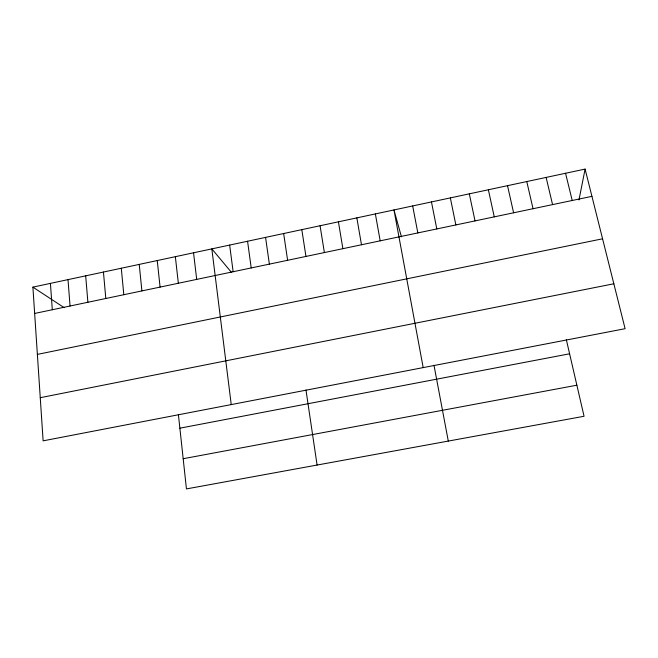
<?xml version="1.0" encoding="UTF-8"?>
<svg xmlns="http://www.w3.org/2000/svg" width="658" height="658" viewBox="0 0 658 658"><rect width="100%" height="100%" fill="white"/><g stroke="black" fill="none" stroke-linecap="round" stroke-linejoin="round"><path stroke-width="0.99" d="M578.974 199.942L585.102 169.09L32.9 287.127L43.124 440.844L625.1 328.696L585.102 169.09M34.652 313.455L591.929 196.339M37.374 354.399L602.572 238.796M40.253 397.695L613.84 283.779M179.873 428.185L569.606 353.79M183.179 458.725L576.877 385.201M32.9 287.127L64.18 307.673M231.575 272.502L211.827 248.88L231.238 404.596M401.429 236.814L393.969 209.943L423.184 367.608M565.559 173.26L572.205 200.484M546.124 177.421L552.572 204.613M566.357 339.775L584.065 416.275L186.444 488.91L178.4 414.548M526.778 181.55L533.038 208.718M507.524 185.671L513.602 212.805M488.368 189.767L494.265 216.869M469.31 193.839L475.018 220.915M450.335 197.893L455.862 224.937M431.459 201.932L436.805 228.943M412.673 205.946L417.838 232.932M433.992 365.28L448.295 441.082M375.364 213.924L380.184 240.844M356.842 217.88L361.489 244.768M338.418 221.82L342.892 248.683M320.068 225.743L324.378 252.573M301.816 229.642L305.954 256.439M283.647 233.524L287.62 260.297M305.97 389.955L317.09 465.05M265.561 237.39L269.369 264.129M247.564 241.239L251.208 267.946M229.65 245.072L233.138 271.746M193.542 252.787L196.701 279.403M175.349 256.678L178.343 283.261M157.246 260.552L160.083 287.102M139.225 264.401L141.898 290.918M121.294 268.234L123.811 294.718M103.446 272.05L105.806 298.502M85.68 275.85L87.892 302.269M68.004 279.625L70.061 306.019M50.411 283.384L52.311 309.745"/></g></svg>
